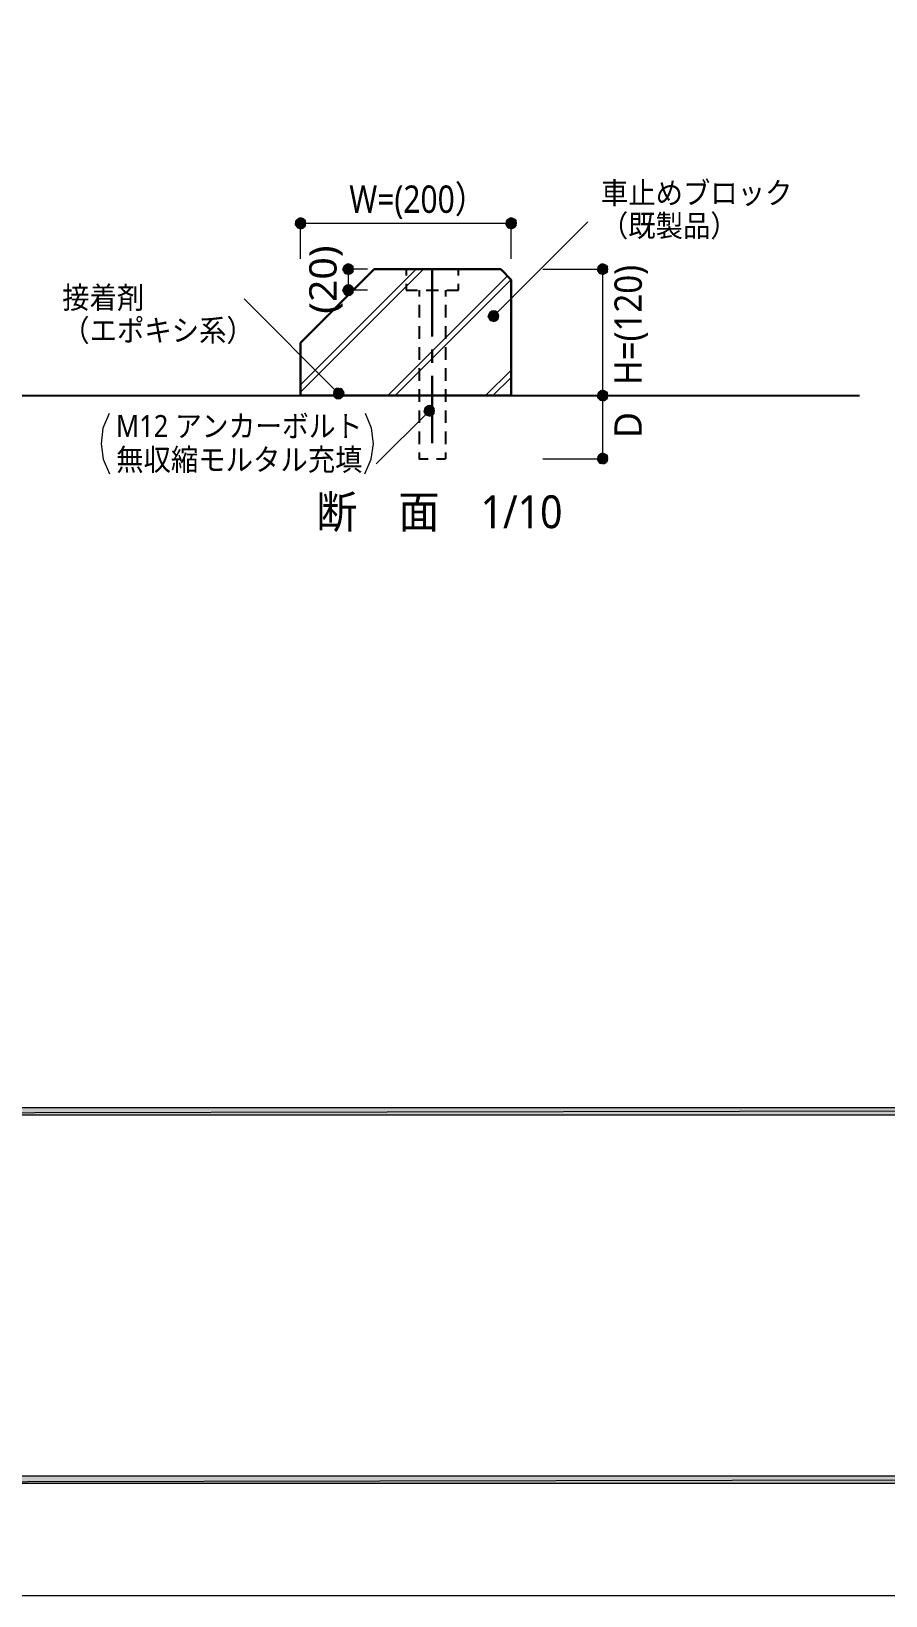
# Model space of a CAD drawing. Header units: millimetres. Extents: x 0 to 420, y 0 to 297.
# Drawn here: x 126.6 to 207.7, y 0 to 148.5 of the extents above; entities that cross this region are included whole.
import ezdxf
from ezdxf.enums import TextEntityAlignment as Align

# ---------------------------------------------------------------- set-up
doc = ezdxf.new("R2010")
doc.units = ezdxf.units.MM
doc.styles.add('kst32b', font='NotoSansJP-Variable.ttf')

msp = doc.modelspace()

# ---------------------------------------------------------------- hatches: boundary and pattern name
h = msp.add_hatch(color=7)
h.paths.add_polyline_path([(152.12, 130.77), (151.93, 130.73), (152.12, 130.26), (152.12, 130.77)])
h.paths.add_polyline_path([(151.93, 130.73), (152.12, 130.26), (151.79, 130.62), (151.93, 130.73)])
h.paths.add_polyline_path([(152.12, 130.26), (151.79, 130.62), (151.66, 130.45), (152.12, 130.26)])
for points in [[(152.32, 130.73), (152.12, 130.77), (152.12, 130.26), (152.32, 130.73)], [(172.32, 130.73), (172.13, 130.77), (172.13, 130.26), (172.32, 130.73)], [(156.85, 126.36), (156.65, 126.41), (156.65, 125.9), (156.85, 126.36)], [(181, 126.36), (180.81, 126.41), (180.81, 125.9), (181, 126.36)], [(156.85, 124.38), (156.65, 124.4), (156.65, 123.91), (156.85, 124.38)], [(170.65, 121.92), (170.46, 121.94), (170.46, 121.45), (170.65, 121.92)], [(181, 114.36), (180.81, 114.41), (180.81, 113.9), (181, 114.36)], [(155.55, 113.64), (155.74, 113.62), (155.74, 114.11), (155.55, 113.64)], [(164.55, 112.92), (164.36, 112.97), (164.36, 112.46), (164.55, 112.92)], [(181, 108.39), (180.81, 108.44), (180.81, 107.93), (181, 108.39)]]:
    msp.add_hatch(color=7).paths.add_polyline_path(points)
h = msp.add_hatch(color=7)
h.paths.add_polyline_path([(152.63, 130.26), (152.59, 130.45), (152.12, 130.26), (152.63, 130.26)])
h.paths.add_polyline_path([(152.59, 130.45), (152.12, 130.26), (152.48, 130.62), (152.59, 130.45)])
h.paths.add_polyline_path([(152.12, 130.26), (152.48, 130.62), (152.32, 130.73), (152.12, 130.26)])
h = msp.add_hatch(color=7)
h.paths.add_polyline_path([(172.13, 130.77), (171.94, 130.73), (172.13, 130.26), (172.13, 130.77)])
h.paths.add_polyline_path([(171.94, 130.73), (172.13, 130.26), (171.77, 130.62), (171.94, 130.73)])
h.paths.add_polyline_path([(172.13, 130.26), (171.77, 130.62), (171.66, 130.45), (172.13, 130.26)])
h = msp.add_hatch(color=7)
h.paths.add_polyline_path([(172.64, 130.26), (172.59, 130.45), (172.13, 130.26), (172.64, 130.26)])
h.paths.add_polyline_path([(172.59, 130.45), (172.13, 130.26), (172.49, 130.62), (172.59, 130.45)])
h.paths.add_polyline_path([(172.13, 130.26), (172.49, 130.62), (172.32, 130.73), (172.13, 130.26)])
h = msp.add_hatch(color=7)
h.paths.add_polyline_path([(151.66, 130.45), (151.64, 130.26), (152.12, 130.26), (151.66, 130.45)])
h.paths.add_polyline_path([(151.64, 130.26), (152.12, 130.26), (151.66, 130.07), (151.64, 130.26)])
h.paths.add_polyline_path([(152.12, 130.26), (151.66, 130.07), (151.79, 129.9), (152.12, 130.26)])
h = msp.add_hatch(color=7)
h.paths.add_polyline_path([(151.79, 129.9), (151.93, 129.79), (152.12, 130.26), (151.79, 129.9)])
h.paths.add_polyline_path([(151.93, 129.79), (152.12, 130.26), (152.12, 129.75), (151.93, 129.79)])
h.paths.add_polyline_path([(152.12, 130.26), (152.12, 129.75), (152.32, 129.79), (152.12, 130.26)])
h = msp.add_hatch(color=7)
h.paths.add_polyline_path([(152.32, 129.79), (152.48, 129.9), (152.12, 130.26), (152.32, 129.79)])
h.paths.add_polyline_path([(152.48, 129.9), (152.12, 130.26), (152.59, 130.07), (152.48, 129.9)])
h.paths.add_polyline_path([(152.12, 130.26), (152.59, 130.07), (152.63, 130.26), (152.12, 130.26)])
h = msp.add_hatch(color=7)
h.paths.add_polyline_path([(171.66, 130.45), (171.64, 130.26), (172.13, 130.26), (171.66, 130.45)])
h.paths.add_polyline_path([(171.64, 130.26), (172.13, 130.26), (171.66, 130.07), (171.64, 130.26)])
h.paths.add_polyline_path([(172.13, 130.26), (171.66, 130.07), (171.77, 129.9), (172.13, 130.26)])
h = msp.add_hatch(color=7)
h.paths.add_polyline_path([(171.77, 129.9), (171.94, 129.79), (172.13, 130.26), (171.77, 129.9)])
h.paths.add_polyline_path([(171.94, 129.79), (172.13, 130.26), (172.13, 129.75), (171.94, 129.79)])
h.paths.add_polyline_path([(172.13, 130.26), (172.13, 129.75), (172.32, 129.79), (172.13, 130.26)])
h = msp.add_hatch(color=7)
h.paths.add_polyline_path([(172.32, 129.79), (172.49, 129.9), (172.13, 130.26), (172.32, 129.79)])
h.paths.add_polyline_path([(172.49, 129.9), (172.13, 130.26), (172.59, 130.07), (172.49, 129.9)])
h.paths.add_polyline_path([(172.13, 130.26), (172.59, 130.07), (172.64, 130.26), (172.13, 130.26)])
h = msp.add_hatch(color=7)
h.paths.add_polyline_path([(156.65, 126.41), (156.46, 126.36), (156.65, 125.9), (156.65, 126.41)])
h.paths.add_polyline_path([(156.46, 126.36), (156.65, 125.9), (156.29, 126.26), (156.46, 126.36)])
h.paths.add_polyline_path([(156.65, 125.9), (156.29, 126.26), (156.19, 126.09), (156.65, 125.9)])
h = msp.add_hatch(color=7)
h.paths.add_polyline_path([(157.16, 125.9), (157.12, 126.09), (156.65, 125.9), (157.16, 125.9)])
h.paths.add_polyline_path([(157.12, 126.09), (156.65, 125.9), (157.01, 126.26), (157.12, 126.09)])
h.paths.add_polyline_path([(156.65, 125.9), (157.01, 126.26), (156.85, 126.36), (156.65, 125.9)])
h = msp.add_hatch(color=7)
h.paths.add_polyline_path([(180.81, 126.41), (180.62, 126.36), (180.81, 125.9), (180.81, 126.41)])
h.paths.add_polyline_path([(180.62, 126.36), (180.81, 125.9), (180.47, 126.26), (180.62, 126.36)])
h.paths.add_polyline_path([(180.81, 125.9), (180.47, 126.26), (180.36, 126.09), (180.81, 125.9)])
h = msp.add_hatch(color=7)
h.paths.add_polyline_path([(181.31, 125.9), (181.27, 126.09), (180.81, 125.9), (181.31, 125.9)])
h.paths.add_polyline_path([(181.27, 126.09), (180.81, 125.9), (181.17, 126.26), (181.27, 126.09)])
h.paths.add_polyline_path([(180.81, 125.9), (181.17, 126.26), (181, 126.36), (180.81, 125.9)])
h = msp.add_hatch(color=7)
h.paths.add_polyline_path([(156.19, 126.09), (156.15, 125.9), (156.65, 125.9), (156.19, 126.09)])
h.paths.add_polyline_path([(156.15, 125.9), (156.65, 125.9), (156.19, 125.71), (156.15, 125.9)])
h.paths.add_polyline_path([(156.65, 125.9), (156.19, 125.71), (156.29, 125.56), (156.65, 125.9)])
h = msp.add_hatch(color=7)
h.paths.add_polyline_path([(156.29, 125.56), (156.46, 125.45), (156.65, 125.9), (156.29, 125.56)])
h.paths.add_polyline_path([(156.46, 125.45), (156.65, 125.9), (156.65, 125.41), (156.46, 125.45)])
h.paths.add_polyline_path([(156.65, 125.9), (156.65, 125.41), (156.85, 125.45), (156.65, 125.9)])
h = msp.add_hatch(color=7)
h.paths.add_polyline_path([(156.85, 125.45), (157.01, 125.56), (156.65, 125.9), (156.85, 125.45)])
h.paths.add_polyline_path([(157.01, 125.56), (156.65, 125.9), (157.12, 125.71), (157.01, 125.56)])
h.paths.add_polyline_path([(156.65, 125.9), (157.12, 125.71), (157.16, 125.9), (156.65, 125.9)])
h = msp.add_hatch(color=7)
h.paths.add_polyline_path([(180.36, 126.09), (180.32, 125.9), (180.81, 125.9), (180.36, 126.09)])
h.paths.add_polyline_path([(180.32, 125.9), (180.81, 125.9), (180.36, 125.71), (180.32, 125.9)])
h.paths.add_polyline_path([(180.81, 125.9), (180.36, 125.71), (180.47, 125.56), (180.81, 125.9)])
h = msp.add_hatch(color=7)
h.paths.add_polyline_path([(180.47, 125.56), (180.62, 125.45), (180.81, 125.9), (180.47, 125.56)])
h.paths.add_polyline_path([(180.62, 125.45), (180.81, 125.9), (180.81, 125.41), (180.62, 125.45)])
h.paths.add_polyline_path([(180.81, 125.9), (180.81, 125.41), (181, 125.45), (180.81, 125.9)])
h = msp.add_hatch(color=7)
h.paths.add_polyline_path([(181, 125.45), (181.17, 125.56), (180.81, 125.9), (181, 125.45)])
h.paths.add_polyline_path([(181.17, 125.56), (180.81, 125.9), (181.27, 125.71), (181.17, 125.56)])
h.paths.add_polyline_path([(180.81, 125.9), (181.27, 125.71), (181.31, 125.9), (180.81, 125.9)])
h = msp.add_hatch(color=7)
h.paths.add_polyline_path([(156.19, 124.1), (156.15, 123.91), (156.65, 123.91), (156.19, 124.1)])
h.paths.add_polyline_path([(156.15, 123.91), (156.65, 123.91), (156.19, 123.72), (156.15, 123.91)])
h.paths.add_polyline_path([(156.65, 123.91), (156.19, 123.72), (156.29, 123.55), (156.65, 123.91)])
h = msp.add_hatch(color=7)
h.paths.add_polyline_path([(156.65, 124.4), (156.46, 124.38), (156.65, 123.91), (156.65, 124.4)])
h.paths.add_polyline_path([(156.46, 124.38), (156.65, 123.91), (156.29, 124.27), (156.46, 124.38)])
h.paths.add_polyline_path([(156.65, 123.91), (156.29, 124.27), (156.19, 124.1), (156.65, 123.91)])
h = msp.add_hatch(color=7)
h.paths.add_polyline_path([(156.29, 123.55), (156.46, 123.44), (156.65, 123.91), (156.29, 123.55)])
h.paths.add_polyline_path([(156.46, 123.44), (156.65, 123.91), (156.65, 123.4), (156.46, 123.44)])
h.paths.add_polyline_path([(156.65, 123.91), (156.65, 123.4), (156.85, 123.44), (156.65, 123.91)])
h = msp.add_hatch(color=7)
h.paths.add_polyline_path([(157.16, 123.91), (157.12, 124.1), (156.65, 123.91), (157.16, 123.91)])
h.paths.add_polyline_path([(157.12, 124.1), (156.65, 123.91), (157.01, 124.27), (157.12, 124.1)])
h.paths.add_polyline_path([(156.65, 123.91), (157.01, 124.27), (156.85, 124.38), (156.65, 123.91)])
h = msp.add_hatch(color=7)
h.paths.add_polyline_path([(156.85, 123.44), (157.01, 123.55), (156.65, 123.91), (156.85, 123.44)])
h.paths.add_polyline_path([(157.01, 123.55), (156.65, 123.91), (157.12, 123.72), (157.01, 123.55)])
h.paths.add_polyline_path([(156.65, 123.91), (157.12, 123.72), (157.16, 123.91), (156.65, 123.91)])
h = msp.add_hatch(color=7)
h.paths.add_polyline_path([(170.46, 121.94), (170.26, 121.92), (170.46, 121.45), (170.46, 121.94)])
h.paths.add_polyline_path([(170.26, 121.92), (170.46, 121.45), (170.1, 121.81), (170.26, 121.92)])
h.paths.add_polyline_path([(170.46, 121.45), (170.1, 121.81), (169.99, 121.64), (170.46, 121.45)])
h = msp.add_hatch(color=7)
h.paths.add_polyline_path([(170.94, 121.45), (170.9, 121.64), (170.46, 121.45), (170.94, 121.45)])
h.paths.add_polyline_path([(170.9, 121.64), (170.46, 121.45), (170.79, 121.81), (170.9, 121.64)])
h.paths.add_polyline_path([(170.46, 121.45), (170.79, 121.81), (170.65, 121.92), (170.46, 121.45)])
h = msp.add_hatch(color=7)
h.paths.add_polyline_path([(169.99, 121.64), (169.95, 121.45), (170.46, 121.45), (169.99, 121.64)])
h.paths.add_polyline_path([(169.95, 121.45), (170.46, 121.45), (169.99, 121.26), (169.95, 121.45)])
h.paths.add_polyline_path([(170.46, 121.45), (169.99, 121.26), (170.1, 121.09), (170.46, 121.45)])
h = msp.add_hatch(color=7)
h.paths.add_polyline_path([(170.1, 121.09), (170.26, 120.99), (170.46, 121.45), (170.1, 121.09)])
h.paths.add_polyline_path([(170.26, 120.99), (170.46, 121.45), (170.46, 120.95), (170.26, 120.99)])
h.paths.add_polyline_path([(170.46, 121.45), (170.46, 120.95), (170.65, 120.99), (170.46, 121.45)])
h = msp.add_hatch(color=7)
h.paths.add_polyline_path([(170.65, 120.99), (170.79, 121.09), (170.46, 121.45), (170.65, 120.99)])
h.paths.add_polyline_path([(170.79, 121.09), (170.46, 121.45), (170.9, 121.26), (170.79, 121.09)])
h.paths.add_polyline_path([(170.46, 121.45), (170.9, 121.26), (170.94, 121.45), (170.46, 121.45)])
h = msp.add_hatch(color=7)
h.paths.add_polyline_path([(155.55, 114.58), (155.38, 114.47), (155.74, 114.11), (155.55, 114.58)])
h.paths.add_polyline_path([(155.38, 114.47), (155.74, 114.11), (155.28, 114.3), (155.38, 114.47)])
h.paths.add_polyline_path([(155.74, 114.11), (155.28, 114.3), (155.24, 114.11), (155.74, 114.11)])
h = msp.add_hatch(color=7)
h.paths.add_polyline_path([(156.08, 114.47), (155.93, 114.58), (155.74, 114.11), (156.08, 114.47)])
h.paths.add_polyline_path([(155.93, 114.58), (155.74, 114.11), (155.74, 114.62), (155.93, 114.58)])
h.paths.add_polyline_path([(155.74, 114.11), (155.74, 114.62), (155.55, 114.58), (155.74, 114.11)])
h = msp.add_hatch(color=7)
h.paths.add_polyline_path([(156.21, 113.92), (156.23, 114.11), (155.74, 114.11), (156.21, 113.92)])
h.paths.add_polyline_path([(156.23, 114.11), (155.74, 114.11), (156.21, 114.3), (156.23, 114.11)])
h.paths.add_polyline_path([(155.74, 114.11), (156.21, 114.3), (156.08, 114.47), (155.74, 114.11)])
h = msp.add_hatch(color=7)
h.paths.add_polyline_path([(180.81, 114.41), (180.62, 114.36), (180.81, 113.9), (180.81, 114.41)])
h.paths.add_polyline_path([(180.62, 114.36), (180.81, 113.9), (180.47, 114.26), (180.62, 114.36)])
h.paths.add_polyline_path([(180.81, 113.9), (180.47, 114.26), (180.36, 114.09), (180.81, 113.9)])
h = msp.add_hatch(color=7)
h.paths.add_polyline_path([(181.31, 113.9), (181.27, 114.09), (180.81, 113.9), (181.31, 113.9)])
h.paths.add_polyline_path([(181.27, 114.09), (180.81, 113.9), (181.17, 114.26), (181.27, 114.09)])
h.paths.add_polyline_path([(180.81, 113.9), (181.17, 114.26), (181, 114.36), (180.81, 113.9)])
h = msp.add_hatch(color=7)
h.paths.add_polyline_path([(155.24, 114.11), (155.28, 113.92), (155.74, 114.11), (155.24, 114.11)])
h.paths.add_polyline_path([(155.28, 113.92), (155.74, 114.11), (155.38, 113.75), (155.28, 113.92)])
h.paths.add_polyline_path([(155.74, 114.11), (155.38, 113.75), (155.55, 113.64), (155.74, 114.11)])
h = msp.add_hatch(color=7)
h.paths.add_polyline_path([(155.74, 113.62), (155.93, 113.64), (155.74, 114.11), (155.74, 113.62)])
h.paths.add_polyline_path([(155.93, 113.64), (155.74, 114.11), (156.08, 113.75), (155.93, 113.64)])
h.paths.add_polyline_path([(155.74, 114.11), (156.08, 113.75), (156.21, 113.92), (155.74, 114.11)])
h = msp.add_hatch(color=7)
h.paths.add_polyline_path([(164.36, 112.97), (164.17, 112.92), (164.36, 112.46), (164.36, 112.97)])
h.paths.add_polyline_path([(164.17, 112.92), (164.36, 112.46), (164, 112.82), (164.17, 112.92)])
h.paths.add_polyline_path([(164.36, 112.46), (164, 112.82), (163.89, 112.65), (164.36, 112.46)])
h = msp.add_hatch(color=7)
h.paths.add_polyline_path([(164.85, 112.46), (164.82, 112.65), (164.36, 112.46), (164.85, 112.46)])
h.paths.add_polyline_path([(164.82, 112.65), (164.36, 112.46), (164.7, 112.82), (164.82, 112.65)])
h.paths.add_polyline_path([(164.36, 112.46), (164.7, 112.82), (164.55, 112.92), (164.36, 112.46)])
h = msp.add_hatch(color=7)
h.paths.add_polyline_path([(180.36, 114.09), (180.32, 113.9), (180.81, 113.9), (180.36, 114.09)])
h.paths.add_polyline_path([(180.32, 113.9), (180.81, 113.9), (180.36, 113.71), (180.32, 113.9)])
h.paths.add_polyline_path([(180.81, 113.9), (180.36, 113.71), (180.47, 113.56), (180.81, 113.9)])
h = msp.add_hatch(color=7)
h.paths.add_polyline_path([(180.47, 113.56), (180.62, 113.45), (180.81, 113.9), (180.47, 113.56)])
h.paths.add_polyline_path([(180.62, 113.45), (180.81, 113.9), (180.81, 113.41), (180.62, 113.45)])
h.paths.add_polyline_path([(180.81, 113.9), (180.81, 113.41), (181, 113.45), (180.81, 113.9)])
h = msp.add_hatch(color=7)
h.paths.add_polyline_path([(181, 113.45), (181.17, 113.56), (180.81, 113.9), (181, 113.45)])
h.paths.add_polyline_path([(181.17, 113.56), (180.81, 113.9), (181.27, 113.71), (181.17, 113.56)])
h.paths.add_polyline_path([(180.81, 113.9), (181.27, 113.71), (181.31, 113.9), (180.81, 113.9)])
h = msp.add_hatch(color=7)
h.paths.add_polyline_path([(163.89, 112.65), (163.85, 112.46), (164.36, 112.46), (163.89, 112.65)])
h.paths.add_polyline_path([(163.85, 112.46), (164.36, 112.46), (163.89, 112.27), (163.85, 112.46)])
h.paths.add_polyline_path([(164.36, 112.46), (163.89, 112.27), (164, 112.12), (164.36, 112.46)])
h = msp.add_hatch(color=7)
h.paths.add_polyline_path([(164, 112.12), (164.17, 112.01), (164.36, 112.46), (164, 112.12)])
h.paths.add_polyline_path([(164.17, 112.01), (164.36, 112.46), (164.36, 111.97), (164.17, 112.01)])
h.paths.add_polyline_path([(164.36, 112.46), (164.36, 111.97), (164.55, 112.01), (164.36, 112.46)])
h = msp.add_hatch(color=7)
h.paths.add_polyline_path([(164.55, 112.01), (164.7, 112.12), (164.36, 112.46), (164.55, 112.01)])
h.paths.add_polyline_path([(164.7, 112.12), (164.36, 112.46), (164.82, 112.27), (164.7, 112.12)])
h.paths.add_polyline_path([(164.36, 112.46), (164.82, 112.27), (164.85, 112.46), (164.36, 112.46)])
h = msp.add_hatch(color=7)
h.paths.add_polyline_path([(180.81, 108.44), (180.62, 108.39), (180.81, 107.93), (180.81, 108.44)])
h.paths.add_polyline_path([(180.62, 108.39), (180.81, 107.93), (180.47, 108.29), (180.62, 108.39)])
h.paths.add_polyline_path([(180.81, 107.93), (180.47, 108.29), (180.36, 108.12), (180.81, 107.93)])
h = msp.add_hatch(color=7)
h.paths.add_polyline_path([(181.31, 107.93), (181.27, 108.12), (180.81, 107.93), (181.31, 107.93)])
h.paths.add_polyline_path([(181.27, 108.12), (180.81, 107.93), (181.17, 108.29), (181.27, 108.12)])
h.paths.add_polyline_path([(180.81, 107.93), (181.17, 108.29), (181, 108.39), (180.81, 107.93)])
h = msp.add_hatch(color=7)
h.paths.add_polyline_path([(180.36, 108.12), (180.32, 107.93), (180.81, 107.93), (180.36, 108.12)])
h.paths.add_polyline_path([(180.32, 107.93), (180.81, 107.93), (180.36, 107.74), (180.32, 107.93)])
h.paths.add_polyline_path([(180.81, 107.93), (180.36, 107.74), (180.47, 107.57), (180.81, 107.93)])
h = msp.add_hatch(color=7)
h.paths.add_polyline_path([(180.47, 107.57), (180.62, 107.46), (180.81, 107.93), (180.47, 107.57)])
h.paths.add_polyline_path([(180.62, 107.46), (180.81, 107.93), (180.81, 107.44), (180.62, 107.46)])
h.paths.add_polyline_path([(180.81, 107.93), (180.81, 107.44), (181, 107.46), (180.81, 107.93)])
h = msp.add_hatch(color=7)
h.paths.add_polyline_path([(181, 107.46), (181.17, 107.57), (180.81, 107.93), (181, 107.46)])
h.paths.add_polyline_path([(181.17, 107.57), (180.81, 107.93), (181.27, 107.74), (181.17, 107.57)])
h.paths.add_polyline_path([(180.81, 107.93), (181.27, 107.74), (181.31, 107.93), (180.81, 107.93)])
h = msp.add_hatch(color=7)
h.paths.add_polyline_path([(393.83, 11.35), (394.53, 10.65), (393.83, 45.64), (393.83, 11.35)])
h.paths.add_polyline_path([(394.53, 10.65), (393.83, 45.64), (394.53, 46.33), (394.53, 10.65)])
h.paths.add_polyline_path([(393.83, 45.64), (394.53, 46.33), (26.52, 45.64), (393.83, 45.64)])
h.paths.add_polyline_path([(394.53, 46.33), (26.52, 45.64), (25.82, 46.33), (394.53, 46.33)])
h.paths.add_polyline_path([(26.52, 45.64), (25.82, 46.33), (26.52, 11.35), (26.52, 45.64)])
h.paths.add_polyline_path([(25.82, 46.33), (26.52, 11.35), (25.82, 10.65), (25.82, 46.33)])
h.paths.add_polyline_path([(26.52, 11.35), (25.82, 10.65), (393.83, 11.35), (26.52, 11.35)])
h.paths.add_polyline_path([(25.82, 10.65), (393.83, 11.35), (394.53, 10.65), (25.82, 10.65)])

# ---------------------------------------------------------------- linework, layer by layer
at = {"lineweight": 13}
msp.add_lwpolyline([(0.19, 0), (0.19, 296.97), (420.16, 296.97), (420.16, 0)], close=True, dxfattribs=at)
at = {"lineweight": 0}
for points in [[(151.93, 130.73), (152.12, 130.26), (151.79, 130.62)], [(152.12, 130.77), (151.93, 130.73), (152.12, 130.26)], [(152.32, 130.73), (152.12, 130.77), (152.12, 130.26)], [(152.12, 130.26), (152.48, 130.62), (152.32, 130.73)], [(171.94, 130.73), (172.13, 130.26), (171.77, 130.62)], [(172.13, 130.77), (171.94, 130.73), (172.13, 130.26)], [(172.32, 130.73), (172.13, 130.77), (172.13, 130.26)], [(172.13, 130.26), (172.49, 130.62), (172.32, 130.73)], [(151.66, 130.45), (151.64, 130.26), (152.12, 130.26)], [(151.64, 130.26), (152.12, 130.26), (151.66, 130.07)], [(152.12, 130.26), (151.79, 130.62), (151.66, 130.45)], [(152.12, 130.26), (151.66, 130.07), (151.79, 129.9)], [(151.79, 129.9), (151.93, 129.79), (152.12, 130.26)], [(151.93, 129.79), (152.12, 130.26), (152.12, 129.75)], [(152.59, 130.45), (152.12, 130.26), (152.48, 130.62)], [(152.63, 130.26), (152.59, 130.45), (152.12, 130.26)], [(152.12, 130.26), (152.12, 129.75), (152.32, 129.79)], [(152.32, 129.79), (152.48, 129.9), (152.12, 130.26)], [(152.48, 129.9), (152.12, 130.26), (152.59, 130.07)], [(152.12, 130.26), (152.59, 130.07), (152.63, 130.26)], [(171.66, 130.45), (171.64, 130.26), (172.13, 130.26)], [(171.64, 130.26), (172.13, 130.26), (171.66, 130.07)], [(172.13, 130.26), (171.77, 130.62), (171.66, 130.45)], [(172.13, 130.26), (171.66, 130.07), (171.77, 129.9)], [(171.77, 129.9), (171.94, 129.79), (172.13, 130.26)], [(171.94, 129.79), (172.13, 130.26), (172.13, 129.75)], [(172.59, 130.45), (172.13, 130.26), (172.49, 130.62)], [(172.64, 130.26), (172.59, 130.45), (172.13, 130.26)], [(172.13, 130.26), (172.13, 129.75), (172.32, 129.79)], [(172.32, 129.79), (172.49, 129.9), (172.13, 130.26)], [(172.49, 129.9), (172.13, 130.26), (172.59, 130.07)], [(172.13, 130.26), (172.59, 130.07), (172.64, 130.26)], [(156.65, 125.9), (156.29, 126.26), (156.19, 126.09)], [(156.46, 126.36), (156.65, 125.9), (156.29, 126.26)], [(156.65, 126.41), (156.46, 126.36), (156.65, 125.9)], [(156.85, 126.36), (156.65, 126.41), (156.65, 125.9)], [(156.65, 125.9), (157.01, 126.26), (156.85, 126.36)], [(157.12, 126.09), (156.65, 125.9), (157.01, 126.26)], [(180.81, 125.9), (180.47, 126.26), (180.36, 126.09)], [(180.62, 126.36), (180.81, 125.9), (180.47, 126.26)], [(180.81, 126.41), (180.62, 126.36), (180.81, 125.9)], [(181, 126.36), (180.81, 126.41), (180.81, 125.9)], [(180.81, 125.9), (181.17, 126.26), (181, 126.36)], [(181.27, 126.09), (180.81, 125.9), (181.17, 126.26)], [(156.19, 126.09), (156.15, 125.9), (156.65, 125.9)], [(156.15, 125.9), (156.65, 125.9), (156.19, 125.71)], [(156.65, 125.9), (156.19, 125.71), (156.29, 125.56)], [(156.29, 125.56), (156.46, 125.45), (156.65, 125.9)], [(156.46, 125.45), (156.65, 125.9), (156.65, 125.41)], [(157.16, 125.9), (157.12, 126.09), (156.65, 125.9)], [(156.65, 125.9), (156.65, 125.41), (156.85, 125.45)], [(156.85, 125.45), (157.01, 125.56), (156.65, 125.9)], [(157.01, 125.56), (156.65, 125.9), (157.12, 125.71)], [(156.65, 125.9), (157.12, 125.71), (157.16, 125.9)], [(180.36, 126.09), (180.32, 125.9), (180.81, 125.9)], [(180.32, 125.9), (180.81, 125.9), (180.36, 125.71)], [(180.81, 125.9), (180.36, 125.71), (180.47, 125.56)], [(180.47, 125.56), (180.62, 125.45), (180.81, 125.9)], [(180.62, 125.45), (180.81, 125.9), (180.81, 125.41)], [(181.31, 125.9), (181.27, 126.09), (180.81, 125.9)], [(180.81, 125.9), (180.81, 125.41), (181, 125.45)], [(181, 125.45), (181.17, 125.56), (180.81, 125.9)], [(181.17, 125.56), (180.81, 125.9), (181.27, 125.71)], [(180.81, 125.9), (181.27, 125.71), (181.31, 125.9)], [(156.19, 124.1), (156.15, 123.91), (156.65, 123.91)], [(156.15, 123.91), (156.65, 123.91), (156.19, 123.72)], [(156.65, 123.91), (156.29, 124.27), (156.19, 124.1)], [(156.65, 123.91), (156.19, 123.72), (156.29, 123.55)], [(156.46, 124.38), (156.65, 123.91), (156.29, 124.27)], [(156.29, 123.55), (156.46, 123.44), (156.65, 123.91)], [(156.65, 124.4), (156.46, 124.38), (156.65, 123.91)], [(156.46, 123.44), (156.65, 123.91), (156.65, 123.4)], [(156.85, 124.38), (156.65, 124.4), (156.65, 123.91)], [(156.65, 123.91), (157.01, 124.27), (156.85, 124.38)], [(157.12, 124.1), (156.65, 123.91), (157.01, 124.27)], [(157.16, 123.91), (157.12, 124.1), (156.65, 123.91)], [(156.65, 123.91), (156.65, 123.4), (156.85, 123.44)], [(156.85, 123.44), (157.01, 123.55), (156.65, 123.91)], [(157.01, 123.55), (156.65, 123.91), (157.12, 123.72)], [(156.65, 123.91), (157.12, 123.72), (157.16, 123.91)], [(170.46, 121.45), (170.1, 121.81), (169.99, 121.64)], [(170.26, 121.92), (170.46, 121.45), (170.1, 121.81)], [(170.46, 121.94), (170.26, 121.92), (170.46, 121.45)], [(170.65, 121.92), (170.46, 121.94), (170.46, 121.45)], [(170.46, 121.45), (170.79, 121.81), (170.65, 121.92)], [(170.9, 121.64), (170.46, 121.45), (170.79, 121.81)], [(169.99, 121.64), (169.95, 121.45), (170.46, 121.45)], [(169.95, 121.45), (170.46, 121.45), (169.99, 121.26)], [(170.46, 121.45), (169.99, 121.26), (170.1, 121.09)], [(170.1, 121.09), (170.26, 120.99), (170.46, 121.45)], [(170.26, 120.99), (170.46, 121.45), (170.46, 120.95)], [(170.94, 121.45), (170.9, 121.64), (170.46, 121.45)], [(170.46, 121.45), (170.46, 120.95), (170.65, 120.99)], [(170.65, 120.99), (170.79, 121.09), (170.46, 121.45)], [(170.79, 121.09), (170.46, 121.45), (170.9, 121.26)], [(170.46, 121.45), (170.9, 121.26), (170.94, 121.45)], [(155.38, 114.47), (155.74, 114.11), (155.28, 114.3)], [(155.55, 114.58), (155.38, 114.47), (155.74, 114.11)], [(155.74, 114.11), (155.74, 114.62), (155.55, 114.58)], [(155.93, 114.58), (155.74, 114.11), (155.74, 114.62)], [(156.08, 114.47), (155.93, 114.58), (155.74, 114.11)], [(155.74, 114.11), (156.21, 114.3), (156.08, 114.47)], [(180.62, 114.36), (180.81, 113.9), (180.47, 114.26)], [(180.81, 114.41), (180.62, 114.36), (180.81, 113.9)], [(181, 114.36), (180.81, 114.41), (180.81, 113.9)], [(180.81, 113.9), (181.17, 114.26), (181, 114.36)], [(155.74, 114.11), (155.28, 114.3), (155.24, 114.11)], [(155.24, 114.11), (155.28, 113.92), (155.74, 114.11)], [(155.28, 113.92), (155.74, 114.11), (155.38, 113.75)], [(155.74, 114.11), (155.38, 113.75), (155.55, 113.64)], [(155.55, 113.64), (155.74, 113.62), (155.74, 114.11)], [(156.23, 114.11), (155.74, 114.11), (156.21, 114.3)], [(155.74, 113.62), (155.93, 113.64), (155.74, 114.11)], [(155.93, 113.64), (155.74, 114.11), (156.08, 113.75)], [(155.74, 114.11), (156.08, 113.75), (156.21, 113.92)], [(156.21, 113.92), (156.23, 114.11), (155.74, 114.11)], [(164.17, 112.92), (164.36, 112.46), (164, 112.82)], [(164.36, 112.97), (164.17, 112.92), (164.36, 112.46)], [(164.55, 112.92), (164.36, 112.97), (164.36, 112.46)], [(164.36, 112.46), (164.7, 112.82), (164.55, 112.92)], [(180.36, 114.09), (180.32, 113.9), (180.81, 113.9)], [(180.32, 113.9), (180.81, 113.9), (180.36, 113.71)], [(180.81, 113.9), (180.47, 114.26), (180.36, 114.09)], [(180.81, 113.9), (180.36, 113.71), (180.47, 113.56)], [(180.47, 113.56), (180.62, 113.45), (180.81, 113.9)], [(180.62, 113.45), (180.81, 113.9), (180.81, 113.41)], [(181.27, 114.09), (180.81, 113.9), (181.17, 114.26)], [(181.31, 113.9), (181.27, 114.09), (180.81, 113.9)], [(180.81, 113.9), (180.81, 113.41), (181, 113.45)], [(181, 113.45), (181.17, 113.56), (180.81, 113.9)], [(181.17, 113.56), (180.81, 113.9), (181.27, 113.71)], [(180.81, 113.9), (181.27, 113.71), (181.31, 113.9)], [(163.89, 112.65), (163.85, 112.46), (164.36, 112.46)], [(163.85, 112.46), (164.36, 112.46), (163.89, 112.27)], [(164.36, 112.46), (164, 112.82), (163.89, 112.65)], [(164.36, 112.46), (163.89, 112.27), (164, 112.12)], [(164, 112.12), (164.17, 112.01), (164.36, 112.46)], [(164.17, 112.01), (164.36, 112.46), (164.36, 111.97)], [(164.82, 112.65), (164.36, 112.46), (164.7, 112.82)], [(164.85, 112.46), (164.82, 112.65), (164.36, 112.46)], [(164.36, 112.46), (164.36, 111.97), (164.55, 112.01)], [(164.55, 112.01), (164.7, 112.12), (164.36, 112.46)], [(164.7, 112.12), (164.36, 112.46), (164.82, 112.27)], [(164.36, 112.46), (164.82, 112.27), (164.85, 112.46)], [(180.62, 108.39), (180.81, 107.93), (180.47, 108.29)], [(180.81, 108.44), (180.62, 108.39), (180.81, 107.93)], [(181, 108.39), (180.81, 108.44), (180.81, 107.93)], [(180.81, 107.93), (181.17, 108.29), (181, 108.39)], [(180.36, 108.12), (180.32, 107.93), (180.81, 107.93)], [(180.32, 107.93), (180.81, 107.93), (180.36, 107.74)], [(180.81, 107.93), (180.47, 108.29), (180.36, 108.12)], [(180.81, 107.93), (180.36, 107.74), (180.47, 107.57)], [(180.47, 107.57), (180.62, 107.46), (180.81, 107.93)], [(180.62, 107.46), (180.81, 107.93), (180.81, 107.44)], [(181.27, 108.12), (180.81, 107.93), (181.17, 108.29)], [(181.31, 107.93), (181.27, 108.12), (180.81, 107.93)], [(180.81, 107.93), (180.81, 107.44), (181, 107.46)], [(181, 107.46), (181.17, 107.57), (180.81, 107.93)], [(181.17, 107.57), (180.81, 107.93), (181.27, 107.74)], [(180.81, 107.93), (181.27, 107.74), (181.31, 107.93)], [(394.53, 46.33), (26.52, 45.64), (25.82, 46.33)], [(393.83, 45.64), (394.53, 46.33), (26.52, 45.64)], [(26.52, 11.35), (25.82, 10.65), (393.83, 11.35)], [(25.82, 10.65), (393.83, 11.35), (394.53, 10.65)]]:
    msp.add_lwpolyline(points, close=True, dxfattribs=at)
at = {"lineweight": 13}
for points in [[(152.12, 126.89), (152.12, 130.26), (172.13, 130.26)], [(170.46, 121.45), (179.41, 130.41)], [(172.13, 126.89), (172.13, 130.26)], [(152.12, 114.93), (163.09, 125.9)], [(152.12, 114.24), (163.79, 125.9)], [(158.47, 125.9), (156.65, 125.9)], [(156.65, 125.9), (156.65, 123.91)], [(160.4, 113.9), (171.77, 125.26)], [(161.1, 113.9), (172.11, 124.93)], [(175.13, 125.9), (180.81, 125.9)], [(180.81, 125.9), (180.81, 107.91)], [(158.47, 123.91), (156.65, 123.91)], [(155.74, 114.11), (146.77, 123.08)], [(169.69, 113.9), (172.13, 116.33)], [(170.39, 113.9), (172.13, 115.63)], [(175.13, 113.9), (180.81, 113.9)], [(133.94, 112.21), (133.36, 110.81), (133.18, 109.33), (133.4, 107.86), (134, 106.47)], [(158.22, 106.47), (158.83, 107.86), (159.05, 109.33), (158.87, 110.81), (158.29, 112.21)], [(159.32, 107.42), (164.36, 112.46)], [(175.13, 107.91), (180.81, 107.91)]]:
    msp.add_lwpolyline(points, dxfattribs=at)
at = {"lineweight": 30}
for points in [[(152.12, 118.91), (159.13, 125.9), (171.13, 125.9)], [(164.63, 125.9), (164.63, 119.53)], [(172.13, 124.9), (171.13, 125.9)], [(172.13, 113.9), (172.13, 124.9)], [(152.12, 113.9), (152.12, 118.91)], [(164.63, 118.28), (164.63, 117.03)], [(164.63, 115.78), (164.63, 109.39)], [(152.12, 113.9), (172.13, 113.9)]]:
    msp.add_lwpolyline(points, dxfattribs=at)
at = {"lineweight": 25}
for points in [[(162.14, 125.9), (162.14, 125.31)], [(167.13, 125.31), (167.13, 125.9)], [(162.14, 124.5), (162.14, 123.91)], [(162.14, 123.91), (163.24, 123.91)], [(163.39, 123.91), (163.39, 123.3)], [(164.04, 123.91), (165.23, 123.91)], [(165.88, 123.91), (165.88, 123.3)], [(166.03, 123.91), (167.13, 123.91)], [(167.13, 123.91), (167.13, 124.5)], [(163.39, 122.51), (163.39, 121.31)], [(165.88, 122.51), (165.88, 121.31)], [(163.39, 120.5), (163.39, 119.3)], [(165.88, 120.5), (165.88, 119.3)], [(163.39, 118.51), (163.39, 117.31)], [(165.88, 118.51), (165.88, 117.31)], [(163.39, 116.5), (163.39, 115.32)], [(165.88, 116.5), (165.88, 115.32)], [(163.39, 114.51), (163.39, 113.31)], [(165.88, 114.51), (165.88, 113.31)], [(33.85, 113.9), (205.21, 113.9)], [(163.39, 112.5), (163.39, 111.32)], [(165.88, 112.5), (165.88, 111.32)], [(163.39, 110.51), (163.39, 109.3)], [(165.88, 110.51), (165.88, 109.3)], [(163.39, 108.5), (163.39, 107.91), (164.23, 107.91)], [(165.88, 108.5), (165.88, 107.91)], [(165.04, 107.91), (165.88, 107.91)]]:
    msp.add_lwpolyline(points, dxfattribs=at)

# ---------------------------------------------------------------- texts
at = {"style": 'kst32b'}
for s, height, p, p2 in [('W=(200）', 2.599, (156.76, 131.25), (169.75, 131.25)), ('車止めブロック', 2.079, (180.64, 132.1), (198.83, 132.1)), ('（既製品）', 2.079, (180.64, 128.99), (193.63, 128.99)), ('(20)', 2.599, (155.55, 121.67), (155.55, 128.16)), ('H=(120)', 2.599, (184.53, 114.93), (184.53, 126.31)), ('接着剤', 2.079, (129.5, 122.17), (137.29, 122.17)), ('（エポキシ系）', 2.079, (129.5, 119.06), (147.69, 119.06)), ('M12 アンカーボルト', 2.0791, (134.6, 109.98), (157.99, 109.98)), ('無収縮モルタル充填', 2.079, (134.62, 106.79), (158.01, 106.79)), ('断\u3000面\u30001/10', 3.119, (153.61, 101.32), (177, 101.32))]:
    msp.add_text(s, height=height, dxfattribs=at).set_placement(p, p2, align=Align.FIT)
msp.add_text('D', height=2.6, rotation=90, dxfattribs=at).set_placement((184.53, 109.88))

doc.saveas('drawing.dxf')
